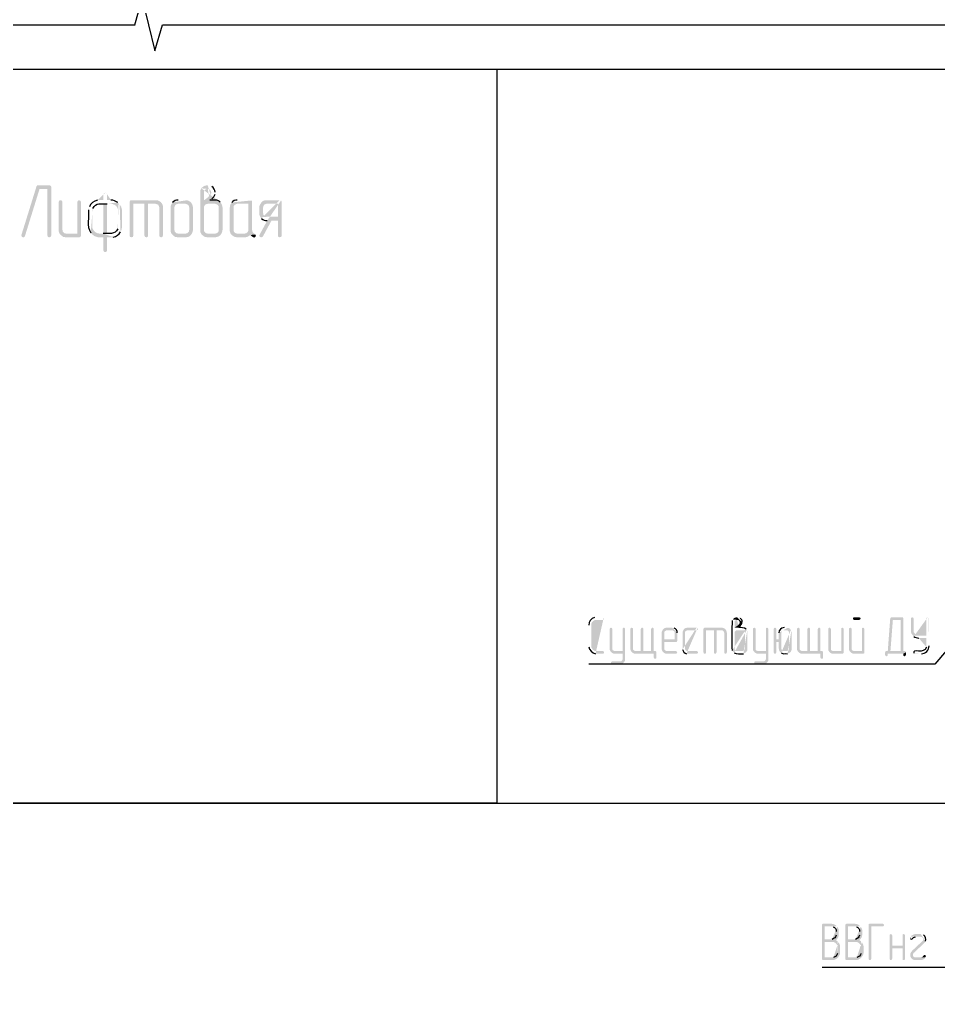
# Model space of a CAD drawing. Header units: millimetres. Extents: x -211 to 10565, y -2293 to 2244.
# Drawn here: x 5280.6 to 5368.6, y -217.3 to -122.5 of the extents above; entities that cross this region are included whole.
import ezdxf

# ---------------------------------------------------------------- set-up
doc = ezdxf.new("R2010")
doc.units = ezdxf.units.MM
doc.layers.add('PDF _Геометрия', color=7, linetype='Continuous')
doc.layers.add('PDF _Сплошная заливка', color=7, linetype='Continuous')

msp = doc.modelspace()

# ---------------------------------------------------------------- hatches: boundary and pattern name
at = {"layer": 'PDF _Сплошная заливка', "transparency": 33554559}
for points in [[(5283.406, -138.329), (5282.348, -138.329), (5282.242, -138.35), (5282.179, -138.456), (5280.74, -143.09), (5280.74, -143.153), (5280.782, -143.28), (5280.909, -143.322), (5281.015, -143.301), (5281.078, -143.196), (5282.475, -138.688), (5283.237, -138.688), (5283.596, -138.519), (5283.596, -138.477), (5283.533, -138.371)], [(5283.596, -138.519), (5283.237, -138.688), (5283.237, -143.153), (5283.279, -143.28), (5283.406, -143.322), (5283.533, -143.28), (5283.596, -143.153)], [(5284.485, -139.768), (5284.358, -139.81), (5284.316, -139.937), (5284.316, -142.751), (5284.358, -142.878), (5284.422, -143.005), (5285.035, -142.963), (5284.887, -142.942), (5284.781, -142.857), (5284.697, -142.751), (5284.675, -142.603), (5284.675, -139.937), (5284.612, -139.81)], [(5286.262, -139.768), (5286.157, -139.81), (5286.093, -139.937), (5286.093, -142.963), (5285.035, -142.963), (5284.422, -143.005), (5284.527, -143.111), (5284.739, -143.28), (5284.887, -143.301), (5285.035, -143.322), (5286.305, -143.322), (5286.411, -143.259), (5286.453, -143.153), (5286.453, -139.937), (5286.389, -139.81)], [(5293.605, -139.768), (5291.256, -139.768), (5291.151, -139.81), (5291.108, -139.937), (5291.108, -143.153), (5291.151, -143.28), (5291.277, -143.322), (5291.404, -143.28), (5291.426, -143.28), (5291.468, -143.153), (5291.468, -140.106), (5293.605, -140.106), (5294.198, -140.064), (5294.113, -139.958), (5294.007, -139.873), (5293.88, -139.81), (5293.753, -139.768)], [(5292.886, -140.106), (5292.526, -140.106), (5292.526, -143.153), (5292.589, -143.28), (5292.716, -143.322), (5292.843, -143.28), (5292.886, -143.153)], [(5294.198, -140.064), (5293.605, -140.106), (5293.732, -140.148), (5293.859, -140.212), (5293.923, -140.339), (5293.965, -140.466), (5293.965, -143.153), (5294.007, -143.28), (5294.134, -143.322), (5294.261, -143.28), (5294.303, -143.153), (5294.303, -140.318), (5294.261, -140.191)], [(5295.171, -140.085), (5295.086, -140.212), (5295.044, -140.339), (5295.044, -142.751), (5295.086, -142.878), (5295.15, -143.005), (5295.763, -142.963), (5295.615, -142.942), (5295.51, -142.857), (5295.425, -142.751), (5295.404, -142.603), (5295.404, -140.466), (5295.425, -140.339), (5295.51, -140.212), (5295.615, -140.148), (5295.763, -140.106), (5296.462, -140.106)], [(5299.89, -140.064), (5299.297, -140.106), (5299.445, -140.148), (5299.551, -140.212), (5299.636, -140.339), (5299.657, -140.466), (5299.657, -142.603), (5299.636, -142.751), (5299.551, -142.857), (5299.445, -142.942), (5299.297, -142.963), (5298.599, -142.963), (5297.985, -143.005), (5298.091, -143.111), (5298.197, -143.196), (5298.324, -143.28), (5298.451, -143.301), (5298.599, -143.322), (5299.297, -143.322), (5299.445, -143.301), (5299.572, -143.259), (5299.699, -143.196), (5299.805, -143.111), (5299.89, -143.005), (5299.953, -142.878), (5299.996, -142.751), (5300.017, -142.603), (5300.017, -140.466), (5299.996, -140.318), (5299.953, -140.191)], [(5300.842, -140.085), (5300.757, -140.212), (5300.715, -140.466), (5300.715, -142.751), (5300.757, -142.878), (5300.821, -143.005), (5300.927, -143.111), (5301.032, -143.196), (5301.138, -143.259), (5301.286, -143.301), (5301.434, -143.322), (5302.175, -143.322), (5302.323, -143.301), (5302.45, -143.259), (5302.577, -143.174), (5302.662, -143.09), (5303.191, -143.069), (5303.085, -142.984), (5301.434, -142.963), (5301.286, -142.942), (5301.181, -142.857), (5301.096, -142.751), (5301.075, -142.603), (5301.075, -140.466), (5301.096, -140.339), (5301.181, -140.212), (5301.286, -140.148), (5301.434, -140.106), (5302.493, -140.106)], [(5303.677, -140.085), (5303.593, -140.212), (5303.551, -140.339), (5303.551, -141.143), (5303.593, -141.27), (5303.656, -141.397), (5304.249, -141.355), (5304.122, -141.333), (5303.995, -141.249), (5303.931, -141.143), (5303.91, -141.016), (5303.91, -140.466), (5303.931, -140.339), (5303.995, -140.212), (5304.122, -140.148), (5304.249, -140.106), (5305.328, -140.106)], [(5304.312, -141.714), (5303.572, -143.069), (5303.551, -143.153), (5303.593, -143.28), (5303.72, -143.322), (5303.804, -143.301), (5303.889, -143.238), (5304.714, -141.714), (5305.328, -141.714)], [(5303.191, -143.069), (5302.662, -143.09), (5302.725, -143.132), (5302.81, -143.217), (5302.873, -143.259), (5302.979, -143.322), (5303.043, -143.344), (5303.17, -143.28), (5303.212, -143.153)], [(5361.065, -179.74), (5360.557, -179.74), (5360.472, -179.782), (5360.451, -179.867), (5360.472, -179.951), (5360.557, -179.994), (5361.065, -179.994), (5361.149, -179.951), (5361.192, -179.867), (5361.149, -179.782)], [(5365.275, -179.867), (5365.022, -179.994), (5365.022, -182.977), (5363.646, -182.977), (5363.562, -183.019), (5363.54, -183.104), (5363.54, -183.358), (5363.583, -183.443), (5363.667, -183.485), (5363.752, -183.443), (5363.794, -183.358), (5363.794, -183.231), (5365.275, -183.231), (5365.529, -183.104), (5365.529, -183.083), (5365.487, -182.998), (5365.402, -182.977), (5365.275, -182.977)], [(5365.149, -179.74), (5364.154, -179.74), (5364.091, -179.761), (5364.069, -179.782), (5364.027, -179.867), (5363.794, -182.977), (5364.048, -182.977), (5364.281, -179.994), (5365.022, -179.994), (5365.275, -179.867), (5365.275, -179.845), (5365.254, -179.761)], [(5366.143, -179.74), (5366.058, -179.782), (5366.016, -179.867), (5366.016, -181.157), (5366.058, -181.284), (5366.101, -181.348), (5366.228, -181.517), (5366.757, -181.496), (5366.651, -181.475), (5366.566, -181.454), (5366.482, -181.411), (5366.397, -181.348), (5366.355, -181.263), (5366.291, -181.178), (5366.27, -181.094), (5366.27, -179.867), (5366.228, -179.782)], [(5337.259, -180.734), (5337.174, -180.776), (5337.132, -180.861), (5337.132, -182.829), (5337.153, -182.914), (5337.217, -182.998), (5337.619, -182.977), (5337.534, -182.956), (5337.45, -182.914), (5337.386, -182.829), (5337.386, -180.861), (5337.344, -180.776)], [(5338.486, -180.734), (5338.402, -180.776), (5338.381, -180.861), (5338.381, -182.977), (5337.619, -182.977), (5337.217, -182.998), (5337.28, -183.083), (5337.344, -183.146), (5337.428, -183.189), (5337.534, -183.231), (5338.381, -183.231), (5338.381, -183.718), (5338.359, -183.824), (5338.296, -183.908), (5338.232, -183.951), (5338.127, -183.972), (5337.365, -183.972), (5337.28, -184.014), (5337.259, -184.099), (5337.28, -184.183), (5337.386, -184.226), (5338.232, -184.226), (5338.402, -184.141), (5338.486, -184.077), (5338.529, -184.014), (5338.592, -183.929), (5338.613, -183.824), (5338.613, -180.861), (5338.571, -180.776)], [(5339.248, -180.734), (5339.164, -180.776), (5339.121, -180.861), (5339.121, -182.829), (5339.142, -182.914), (5339.206, -183.019), (5339.333, -183.146), (5339.502, -183.231), (5341.364, -183.231), (5341.364, -183.612), (5341.407, -183.697), (5341.491, -183.718), (5341.576, -183.697), (5341.618, -183.612), (5341.618, -183.083), (5341.576, -182.998), (5341.491, -182.977), (5339.608, -182.977), (5339.523, -182.956), (5339.439, -182.914), (5339.375, -182.829), (5339.375, -180.861), (5339.333, -180.776)], [(5340.243, -180.734), (5340.158, -180.776), (5340.116, -180.861), (5340.116, -182.977), (5339.608, -182.977), (5340.37, -182.977), (5340.37, -180.861), (5340.327, -180.776)], [(5341.237, -180.734), (5341.153, -180.776), (5341.11, -180.861), (5341.11, -182.977), (5340.37, -182.977), (5341.364, -182.977), (5341.364, -180.861), (5341.322, -180.776)], [(5342.211, -180.967), (5342.126, -181.136), (5342.126, -182.829), (5342.147, -182.914), (5342.211, -183.019), (5342.338, -183.146), (5342.507, -183.231), (5343.501, -183.231), (5343.586, -183.189), (5343.607, -183.104), (5343.565, -183.019), (5343.48, -182.977), (5342.613, -182.977), (5342.528, -182.956), (5342.443, -182.914), (5342.38, -182.829), (5342.38, -182.11), (5343.523, -182.11), (5343.586, -182.067), (5343.607, -181.983), (5342.38, -181.856), (5342.38, -181.136), (5342.443, -181.073), (5342.528, -181.009), (5342.613, -180.988), (5343.121, -180.988)], [(5347.86, -180.734), (5346.231, -180.734), (5346.146, -180.776), (5346.125, -180.861), (5346.125, -183.104), (5346.168, -183.21), (5346.252, -183.231), (5346.337, -183.21), (5346.337, -183.189), (5346.379, -183.104), (5346.379, -180.988), (5347.86, -180.988), (5348.284, -180.967), (5348.22, -180.882), (5348.136, -180.819), (5348.051, -180.776), (5347.966, -180.755)], [(5347.374, -180.988), (5347.12, -180.988), (5347.12, -183.104), (5347.162, -183.21), (5347.247, -183.231), (5347.331, -183.21), (5347.331, -183.189), (5347.374, -183.104)], [(5348.284, -180.967), (5347.86, -180.988), (5347.966, -181.009), (5348.093, -181.136), (5348.114, -181.242), (5348.114, -183.104), (5348.157, -183.21), (5348.241, -183.231), (5348.326, -183.21), (5348.326, -183.189), (5348.368, -183.104), (5348.368, -181.242), (5348.347, -181.136), (5348.326, -181.052)], [(5350.992, -180.734), (5350.908, -180.776), (5350.865, -180.861), (5350.865, -182.829), (5350.886, -182.914), (5350.95, -182.998), (5351.352, -182.977), (5351.267, -182.956), (5351.183, -182.914), (5351.119, -182.829), (5351.119, -180.861), (5351.077, -180.776)], [(5352.22, -180.734), (5352.135, -180.776), (5352.114, -180.861), (5352.114, -182.977), (5351.352, -182.977), (5350.95, -182.998), (5351.013, -183.083), (5351.077, -183.146), (5351.161, -183.189), (5351.267, -183.231), (5352.114, -183.231), (5352.114, -183.718), (5352.093, -183.824), (5352.029, -183.908), (5351.966, -183.951), (5351.86, -183.972), (5351.098, -183.972), (5351.013, -184.014), (5350.992, -184.099), (5351.013, -184.183), (5351.119, -184.226), (5351.966, -184.226), (5352.135, -184.141), (5352.22, -184.077), (5352.262, -184.014), (5352.325, -183.929), (5352.346, -183.824), (5352.346, -180.861), (5352.304, -180.776)], [(5352.981, -180.734), (5352.897, -180.776), (5352.854, -180.861), (5352.854, -183.104), (5352.897, -183.21), (5352.981, -183.231), (5353.066, -183.21), (5353.066, -183.189), (5353.108, -183.104), (5353.108, -182.11), (5353.341, -182.11), (5353.108, -181.856), (5353.108, -180.861), (5353.066, -180.776)], [(5355.224, -180.734), (5355.14, -180.776), (5355.097, -180.861), (5355.097, -182.829), (5355.118, -182.914), (5355.182, -183.019), (5355.245, -183.083), (5355.309, -183.146), (5355.478, -183.231), (5357.34, -183.231), (5357.34, -183.612), (5357.383, -183.697), (5357.467, -183.718), (5357.552, -183.697), (5357.594, -183.612), (5357.594, -183.083), (5357.552, -182.998), (5357.467, -182.977), (5355.584, -182.977), (5355.499, -182.956), (5355.415, -182.914), (5355.351, -182.829), (5355.351, -180.861), (5355.309, -180.776)], [(5356.219, -180.734), (5356.134, -180.776), (5356.092, -180.861), (5356.092, -182.977), (5355.584, -182.977), (5356.346, -182.977), (5356.346, -180.861), (5356.303, -180.776)], [(5357.213, -180.734), (5357.129, -180.776), (5357.086, -180.861), (5357.086, -182.977), (5356.346, -182.977), (5357.34, -182.977), (5357.34, -180.861), (5357.298, -180.776)], [(5358.208, -180.734), (5358.123, -180.776), (5358.081, -180.861), (5358.081, -182.829), (5358.102, -182.914), (5358.166, -183.019), (5358.568, -182.977), (5358.483, -182.956), (5358.398, -182.914), (5358.335, -182.829), (5358.335, -180.861), (5358.293, -180.776)], [(5359.435, -180.734), (5359.351, -180.776), (5359.329, -180.861), (5359.329, -182.977), (5358.568, -182.977), (5358.166, -183.019), (5358.293, -183.146), (5358.462, -183.231), (5359.478, -183.231), (5359.541, -183.189), (5359.562, -183.104), (5359.562, -180.861), (5359.52, -180.776)], [(5360.197, -180.734), (5360.112, -180.776), (5360.07, -180.861), (5360.07, -182.829), (5360.091, -182.914), (5360.155, -182.998), (5360.557, -182.977), (5360.472, -182.956), (5360.387, -182.914), (5360.324, -182.829), (5360.324, -180.861), (5360.282, -180.776)], [(5361.424, -180.734), (5361.34, -180.776), (5361.318, -180.861), (5361.318, -182.977), (5360.557, -182.977), (5360.155, -182.998), (5360.218, -183.083), (5360.282, -183.146), (5360.366, -183.189), (5360.472, -183.231), (5361.467, -183.231), (5361.53, -183.189), (5361.551, -183.104), (5361.551, -180.861), (5361.509, -180.776)], [(5365.529, -183.104), (5365.275, -183.231), (5365.275, -183.358), (5365.318, -183.443), (5365.402, -183.485), (5365.487, -183.443), (5365.529, -183.358)], [(5358.356, -209.11), (5357.594, -209.11), (5357.51, -209.153), (5357.488, -209.237), (5357.488, -212.496), (5357.531, -212.581), (5357.615, -212.602), (5358.568, -212.602), (5358.737, -212.559), (5358.822, -212.496), (5358.906, -212.454), (5358.991, -212.369), (5357.742, -212.348), (5357.742, -210.867), (5358.483, -210.867), (5358.991, -210.803), (5358.906, -210.74), (5358.822, -210.697), (5358.843, -210.676), (5357.742, -210.613), (5357.742, -209.364), (5358.356, -209.364), (5358.885, -209.343), (5358.822, -209.28), (5358.737, -209.216), (5358.652, -209.174), (5358.546, -209.131), (5358.462, -209.131)], [(5360.599, -209.11), (5359.837, -209.11), (5359.753, -209.153), (5359.731, -209.237), (5359.731, -212.496), (5359.774, -212.581), (5359.858, -212.602), (5360.811, -212.602), (5360.895, -212.581), (5360.98, -212.559), (5361.065, -212.496), (5361.149, -212.454), (5361.234, -212.369), (5359.985, -212.348), (5359.985, -210.867), (5360.726, -210.867), (5361.234, -210.803), (5361.149, -210.74), (5361.065, -210.697), (5361.086, -210.676), (5359.985, -210.613), (5359.985, -209.364), (5360.599, -209.364), (5361.128, -209.343), (5361.065, -209.28), (5360.98, -209.216), (5360.895, -209.174), (5360.789, -209.131), (5360.705, -209.131)], [(5363.308, -209.11), (5362.059, -209.11), (5361.974, -209.153), (5361.953, -209.237), (5361.953, -212.496), (5361.996, -212.581), (5362.08, -212.602), (5362.165, -212.581), (5362.165, -212.559), (5362.207, -212.475), (5362.207, -209.364), (5363.329, -209.364), (5363.413, -209.322), (5363.435, -209.237), (5363.392, -209.153)], [(5364.091, -210.105), (5364.006, -210.147), (5363.964, -210.232), (5363.964, -212.475), (5364.006, -212.581), (5364.091, -212.602), (5364.175, -212.581), (5364.175, -212.559), (5364.217, -212.475), (5364.217, -211.48), (5365.212, -211.48), (5364.217, -211.226), (5364.217, -210.232), (5364.175, -210.147)], [(5365.318, -210.105), (5365.233, -210.147), (5365.212, -210.232), (5365.212, -211.226), (5364.217, -211.226), (5365.212, -211.48), (5365.212, -212.475), (5365.233, -212.581), (5365.318, -212.602), (5365.424, -212.581), (5365.424, -212.559), (5365.445, -212.475), (5365.445, -210.232), (5365.402, -210.147)], [(5367.328, -212.094), (5367.265, -212.115), (5367.201, -212.179), (5367.18, -212.242), (5367.095, -212.305), (5367.032, -212.327), (5366.947, -212.348), (5366.439, -212.348), (5367.392, -212.348), (5367.455, -212.221), (5367.413, -212.136)]]:
    msp.add_hatch(color=256, dxfattribs=at).paths.add_polyline_path(points)
h = msp.add_hatch(color=256, dxfattribs=at)
h.paths.add_polyline_path([(5298.599, -138.329), (5298.345, -138.371), (5298.218, -138.434), (5298.091, -138.519), (5298.07, -138.519), (5297.985, -138.625), (5298.599, -138.688), (5298.726, -138.71), (5298.832, -138.794), (5298.853, -138.794), (5298.916, -138.9), (5298.938, -139.048), (5298.916, -139.175), (5298.853, -139.26), (5298.705, -139.408), (5298.599, -139.492), (5298.514, -139.577), (5298.239, -139.768), (5298.811, -139.768), (5298.98, -139.619)], flags=0)
h.paths.add_polyline_path([(5299.297, -139.175), (5299.297, -139.006)], flags=0)
h.paths.add_polyline_path([(5299.001, -138.456), (5298.874, -138.392), (5298.726, -138.35)], flags=0)
h = msp.add_hatch(color=256, dxfattribs=at)
h.paths.add_polyline_path([(5288.781, -139.048), (5288.654, -139.112), (5288.59, -139.217), (5288.59, -139.746), (5288.125, -139.746), (5288.019, -139.768)], flags=0)
h.paths.add_polyline_path([(5287.257, -140.402), (5287.194, -140.529), (5287.172, -140.677)], flags=0)
h.paths.add_polyline_path([(5287.384, -142.899), (5287.49, -143.005), (5288.23, -142.963), (5288.082, -142.942), (5287.955, -142.899), (5287.828, -142.836), (5287.723, -142.73), (5287.659, -142.645), (5287.574, -142.518), (5287.532, -142.391), (5287.532, -140.677), (5287.574, -140.55)], flags=0)
h.paths.add_polyline_path([(5288.95, -140.106), (5289.31, -140.106), (5290.05, -140.064), (5289.966, -139.979)], flags=0)
h.paths.add_polyline_path([(5289.31, -139.746), (5288.95, -139.746), (5288.95, -139.217), (5288.886, -139.09)], flags=0)
h = msp.add_hatch(color=256, dxfattribs=at)
h.paths.add_polyline_path([(5297.985, -138.625), (5297.922, -138.752), (5297.88, -138.879), (5297.88, -142.751), (5297.922, -142.878), (5297.985, -143.005), (5298.599, -142.963), (5298.451, -142.942), (5298.345, -142.857), (5298.26, -142.751), (5298.239, -142.603), (5298.239, -140.466), (5298.26, -140.339), (5298.345, -140.212), (5298.451, -140.148), (5298.599, -140.106), (5299.297, -140.106), (5299.89, -140.064), (5299.805, -139.958)], flags=0)
h.paths.add_polyline_path([(5298.811, -139.768), (5298.239, -139.768), (5298.239, -139.027), (5298.26, -138.879), (5298.345, -138.773), (5298.451, -138.71), (5298.599, -138.688)], flags=0)
h = msp.add_hatch(color=256, dxfattribs=at)
h.paths.add_polyline_path([(5290.05, -140.064), (5289.31, -140.106), (5289.458, -140.127), (5289.585, -140.17), (5289.712, -140.233), (5289.817, -140.318), (5289.902, -140.424), (5289.966, -140.55), (5290.008, -140.677), (5290.008, -142.391), (5289.966, -142.518)], flags=0)
h.paths.add_polyline_path([(5288.59, -142.963), (5288.23, -142.963), (5287.49, -143.005), (5287.701, -143.174), (5287.828, -143.238), (5287.955, -143.28), (5288.082, -143.322), (5288.59, -143.322), (5288.59, -144.571), (5288.654, -144.698), (5288.781, -144.74), (5288.886, -144.698), (5288.95, -144.571), (5288.95, -143.322), (5289.415, -143.322), (5289.542, -143.301)], flags=0)
h.paths.add_polyline_path([(5290.241, -142.793), (5290.304, -142.667), (5290.346, -142.54), (5290.368, -142.391), (5290.368, -140.677), (5290.346, -140.55), (5290.304, -140.402), (5290.241, -140.297), (5290.156, -140.17)], flags=0)
h = msp.add_hatch(color=256, dxfattribs=at)
h.paths.add_polyline_path([(5296.462, -139.768), (5295.763, -139.768)], flags=0)
h.paths.add_polyline_path([(5295.234, -139.979), (5295.171, -140.085), (5296.462, -140.106), (5296.61, -140.148), (5296.716, -140.212), (5296.8, -140.339), (5296.822, -140.466), (5296.822, -142.603), (5296.8, -142.751), (5296.716, -142.857), (5296.61, -142.942), (5296.462, -142.963), (5295.763, -142.963), (5295.15, -143.005), (5295.256, -143.111), (5295.467, -143.28), (5295.615, -143.301), (5295.763, -143.322), (5296.462, -143.322), (5296.61, -143.301), (5296.737, -143.28), (5296.864, -143.217), (5296.97, -143.111), (5297.054, -143.005), (5297.118, -142.878), (5297.16, -142.751), (5297.181, -142.603), (5297.181, -140.466), (5297.16, -140.318), (5297.118, -140.191), (5297.054, -140.064), (5296.97, -139.958), (5296.864, -139.873), (5296.737, -139.81), (5296.61, -139.768)], flags=0)
h = msp.add_hatch(color=256, dxfattribs=at)
h.paths.add_polyline_path([(5302.662, -139.768), (5301.434, -139.768)], flags=0)
h.paths.add_polyline_path([(5300.905, -139.979), (5300.842, -140.085), (5302.493, -140.106), (5302.493, -142.603), (5302.471, -142.751), (5302.387, -142.857), (5302.281, -142.942), (5302.133, -142.963), (5301.434, -142.963), (5303.085, -142.984), (5303, -142.92), (5302.916, -142.836), (5302.873, -142.751), (5302.852, -142.603), (5302.852, -139.895), (5302.789, -139.789)], flags=0)
h = msp.add_hatch(color=256, dxfattribs=at)
h.paths.add_polyline_path([(5305.497, -139.768), (5304.101, -139.768), (5303.974, -139.81), (5303.847, -139.873), (5303.741, -139.979), (5303.677, -140.085), (5305.328, -140.106), (5305.328, -141.355), (5304.249, -141.355), (5303.656, -141.397), (5303.741, -141.503)], flags=0)
h.paths.add_polyline_path([(5304.312, -141.714), (5305.328, -141.714), (5305.328, -143.153), (5305.37, -143.28), (5305.497, -143.322), (5305.624, -143.28), (5305.645, -143.28), (5305.688, -143.153), (5305.688, -139.895), (5305.624, -139.789)], flags=0)
h = msp.add_hatch(color=256, dxfattribs=at)
h.paths.add_polyline_path([(5336.476, -179.74), (5335.863, -179.74), (5335.757, -179.761), (5335.672, -179.761)], flags=0)
h.paths.add_polyline_path([(5335.122, -180.501), (5335.122, -182.575)], flags=0)
h.paths.add_polyline_path([(5335.778, -183.231), (5336.497, -183.231), (5336.582, -183.189), (5336.603, -183.104), (5336.561, -183.019), (5336.476, -182.977), (5335.778, -182.977), (5335.672, -182.956), (5335.503, -182.829), (5335.46, -182.766), (5335.397, -182.681), (5335.376, -182.575), (5335.376, -180.396), (5335.397, -180.29), (5335.439, -180.205), (5335.503, -180.142), (5335.587, -180.078), (5335.757, -179.994), (5336.497, -179.994), (5336.582, -179.951), (5336.603, -179.867), (5336.561, -179.782)], flags=0)
h = msp.add_hatch(color=256, dxfattribs=at)
h.paths.add_polyline_path([(5348.94, -179.951), (5348.876, -180.036)], flags=0)
h.paths.add_polyline_path([(5348.876, -182.914), (5348.94, -182.998), (5349.342, -182.977), (5349.257, -182.956), (5349.172, -182.914), (5349.109, -182.829), (5349.109, -181.136), (5349.172, -181.073), (5349.257, -181.009), (5349.342, -180.988), (5349.85, -180.988), (5350.273, -180.967), (5350.209, -180.882)], flags=0)
h.paths.add_polyline_path([(5349.511, -180.734), (5349.109, -180.734), (5349.109, -180.142), (5349.172, -180.057), (5349.257, -180.015), (5349.342, -179.994)], flags=0)
h = msp.add_hatch(color=256, dxfattribs=at)
h.paths.add_polyline_path([(5349.342, -179.74), (5349.278, -179.74), (5349.172, -179.782), (5349.088, -179.803), (5349.003, -179.867), (5348.982, -179.888), (5348.94, -179.951), (5349.342, -179.994), (5349.447, -180.015), (5349.532, -180.057), (5349.574, -180.142), (5349.596, -180.247), (5349.574, -180.332), (5349.532, -180.396), (5349.363, -180.565), (5349.109, -180.734), (5349.511, -180.734), (5349.617, -180.649), (5349.68, -180.607), (5349.723, -180.544), (5349.786, -180.48), (5349.828, -180.396), (5349.85, -180.332), (5349.85, -180.226)], flags=0)
h.paths.add_polyline_path([(5349.638, -179.824), (5349.553, -179.782), (5349.447, -179.761)], flags=0)
h = msp.add_hatch(color=256, dxfattribs=at)
h.paths.add_polyline_path([(5367.624, -179.74), (5367.54, -179.782), (5367.497, -179.867), (5367.497, -181.496), (5366.757, -181.496), (5366.228, -181.517), (5366.291, -181.581)], flags=0)
h.paths.add_polyline_path([(5366.757, -181.729), (5367.497, -181.729), (5367.497, -182.596)], flags=0)
h.paths.add_polyline_path([(5366.291, -183.189), (5366.376, -183.231), (5367.011, -183.231)], flags=0)
h.paths.add_polyline_path([(5367.751, -182.49), (5367.751, -179.867), (5367.709, -179.782)], flags=0)
h = msp.add_hatch(color=256, dxfattribs=at)
h.paths.add_polyline_path([(5343.121, -180.734), (5342.613, -180.734), (5342.507, -180.755), (5342.422, -180.776), (5342.338, -180.819), (5342.253, -180.903), (5342.211, -180.967), (5343.121, -180.988), (5343.205, -181.009), (5343.29, -181.073), (5343.353, -181.136), (5343.374, -181.242), (5343.374, -181.856), (5342.38, -181.856), (5343.607, -181.983), (5343.607, -181.242)], flags=0)
h.paths.add_polyline_path([(5343.311, -180.776), (5343.226, -180.755)], flags=0)
h = msp.add_hatch(color=256, dxfattribs=at)
h.paths.add_polyline_path([(5345.469, -180.734), (5344.602, -180.734), (5344.496, -180.755), (5344.411, -180.776), (5344.327, -180.819), (5344.242, -180.903), (5344.2, -180.967), (5344.115, -181.136), (5344.115, -182.829)], flags=0)
h.paths.add_polyline_path([(5344.496, -183.231), (5345.49, -183.231), (5345.575, -183.189), (5345.596, -183.104), (5345.554, -183.019), (5345.469, -182.977), (5344.602, -182.977), (5344.517, -182.956), (5344.432, -182.914), (5344.369, -182.829), (5344.369, -181.136), (5344.432, -181.073), (5344.517, -181.009), (5344.602, -180.988), (5345.49, -180.988), (5345.575, -180.946), (5345.596, -180.861), (5345.554, -180.776)], flags=0)
h = msp.add_hatch(color=256, dxfattribs=at)
h.paths.add_polyline_path([(5350.273, -180.967), (5349.85, -180.988), (5349.934, -181.009), (5350.019, -181.073), (5350.082, -181.136), (5350.103, -181.242), (5350.103, -182.723), (5350.082, -182.829), (5350.019, -182.914), (5349.934, -182.956), (5349.85, -182.977), (5349.342, -182.977), (5348.94, -182.998), (5349.003, -183.083), (5349.067, -183.146)], flags=0)
h.paths.add_polyline_path([(5349.955, -183.231), (5350.125, -183.146), (5350.209, -183.083), (5350.252, -183.019), (5350.315, -182.935), (5350.336, -182.829), (5350.336, -181.136), (5350.315, -181.052)], flags=0)
h = msp.add_hatch(color=256, dxfattribs=at)
h.paths.add_polyline_path([(5354.103, -180.734), (5353.849, -180.734)], flags=0)
h.paths.add_polyline_path([(5353.341, -181.242), (5353.341, -181.856), (5353.108, -181.856), (5353.341, -182.11), (5353.341, -182.723), (5353.362, -182.829), (5353.383, -182.914), (5353.426, -183.019), (5353.849, -182.977), (5353.743, -182.956), (5353.658, -182.914), (5353.616, -182.829), (5353.595, -182.723), (5353.595, -181.242), (5353.616, -181.136), (5353.658, -181.073), (5353.743, -181.009), (5353.849, -180.988), (5354.103, -180.988), (5354.505, -180.967), (5354.441, -180.882), (5354.378, -180.819), (5354.293, -180.776), (5354.187, -180.755)], flags=0)
h = msp.add_hatch(color=256, dxfattribs=at)
h.paths.add_polyline_path([(5354.505, -180.967), (5354.103, -180.988), (5354.187, -181.009), (5354.272, -181.073), (5354.314, -181.136), (5354.336, -181.242), (5354.336, -182.829), (5354.272, -182.914), (5354.187, -182.956), (5354.103, -182.977), (5353.849, -182.977), (5353.426, -183.019), (5353.489, -183.083), (5353.574, -183.146)], flags=0)
h.paths.add_polyline_path([(5354.187, -183.231), (5354.293, -183.189), (5354.378, -183.146), (5354.505, -183.019), (5354.547, -182.935), (5354.589, -182.829), (5354.589, -181.136), (5354.547, -181.052)], flags=0)
h = msp.add_hatch(color=256, dxfattribs=at)
h.paths.add_polyline_path([(5358.885, -209.343), (5358.356, -209.364), (5358.462, -209.364), (5358.546, -209.407)], flags=0)
h.paths.add_polyline_path([(5358.843, -209.872), (5358.843, -210.211)], flags=0)
h.paths.add_polyline_path([(5358.462, -210.613), (5357.742, -210.613), (5358.843, -210.676), (5358.927, -210.591), (5358.991, -210.507), (5359.033, -210.443), (5359.054, -210.401), (5359.075, -210.316), (5359.097, -210.211), (5359.097, -209.703), (5359.054, -209.576), (5359.012, -209.491), (5358.949, -209.407)], flags=0)
h = msp.add_hatch(color=256, dxfattribs=at)
h.paths.add_polyline_path([(5361.128, -209.343), (5360.599, -209.364), (5360.705, -209.364), (5360.789, -209.407)], flags=0)
h.paths.add_polyline_path([(5361.086, -209.872), (5361.086, -210.211)], flags=0)
h.paths.add_polyline_path([(5360.705, -210.613), (5359.985, -210.613), (5361.086, -210.676), (5361.17, -210.591), (5361.234, -210.507), (5361.276, -210.443), (5361.297, -210.401), (5361.318, -210.316), (5361.34, -210.211), (5361.34, -209.703), (5361.297, -209.576), (5361.255, -209.491), (5361.192, -209.407)], flags=0)
h = msp.add_hatch(color=256, dxfattribs=at)
h.paths.add_polyline_path([(5365.995, -210.359), (5365.931, -210.486), (5365.974, -210.57)], flags=0)
h.paths.add_polyline_path([(5366.439, -210.359), (5366.947, -210.359)], flags=0)
h = msp.add_hatch(color=256, dxfattribs=at)
h.paths.add_polyline_path([(5366.947, -210.105), (5366.418, -210.105), (5366.334, -210.126), (5366.228, -210.168), (5366.143, -210.211), (5366.058, -210.274), (5365.995, -210.359), (5366.947, -210.359), (5367.053, -210.38), (5367.18, -210.507), (5367.201, -210.613), (5367.18, -210.718), (5367.116, -210.782), (5366.101, -211.734), (5366.101, -211.755), (5366.037, -211.819), (5365.995, -211.903), (5365.953, -212.009), (5365.953, -212.2), (5365.974, -212.284), (5366.016, -212.369), (5366.08, -212.454), (5366.101, -212.454), (5366.164, -212.517), (5366.334, -212.602), (5367.011, -212.602), (5367.095, -212.581), (5367.159, -212.559), (5367.243, -212.517), (5367.265, -212.496), (5367.349, -212.432), (5367.392, -212.348), (5366.439, -212.348), (5366.334, -212.327), (5366.27, -212.284), (5366.207, -212.179), (5366.207, -212.009), (5366.27, -211.925), (5367.286, -210.972), (5367.413, -210.803)], flags=0)
h.paths.add_polyline_path([(5367.222, -210.189), (5367.138, -210.147), (5367.053, -210.126)], flags=0)
h = msp.add_hatch(color=256, dxfattribs=at)
h.paths.add_polyline_path([(5358.991, -210.803), (5358.483, -210.867), (5358.568, -210.867), (5358.652, -210.888), (5358.758, -210.951), (5358.885, -211.078), (5358.949, -211.163), (5358.97, -211.269), (5358.97, -211.967)], flags=0)
h.paths.add_polyline_path([(5358.589, -212.348), (5357.742, -212.348), (5358.991, -212.369), (5359.054, -212.305), (5359.118, -212.221), (5359.202, -212.052), (5359.224, -211.946), (5359.224, -211.247), (5359.202, -211.163), (5359.16, -211.057), (5359.118, -210.972), (5359.054, -210.888)], flags=0)
h = msp.add_hatch(color=256, dxfattribs=at)
h.paths.add_polyline_path([(5361.234, -210.803), (5360.726, -210.867), (5360.811, -210.867), (5360.895, -210.888), (5361.001, -210.951), (5361.128, -211.078), (5361.192, -211.163), (5361.213, -211.269), (5361.213, -211.967)], flags=0)
h.paths.add_polyline_path([(5360.832, -212.348), (5359.985, -212.348), (5361.234, -212.369), (5361.297, -212.305), (5361.361, -212.221), (5361.445, -212.052), (5361.467, -211.946), (5361.467, -211.247), (5361.445, -211.163), (5361.403, -211.057), (5361.361, -210.972), (5361.297, -210.888)], flags=0)

# ---------------------------------------------------------------- linework, layer by layer
at = {"layer": 'PDF _Геометрия', "lineweight": 25}
for points in [[(5291.616, -122.945), (5292.314, -120.427), (5293.52, -125.442), (5294.261, -122.945), (5431.254, -122.945), (5431.254, -194.912)], [(5423.826, -197.557), (5431.254, -197.557), (5431.254, -269.481), (5294.219, -269.481), (5293.52, -271.978), (5292.314, -266.984), (5291.574, -269.481), (5154.602, -269.481), (5154.602, -197.176), (5152.105, -196.435), (5157.099, -195.208), (5154.602, -194.531), (5154.602, -122.945), (5291.637, -122.945)], [(5326.319, -127.198), (5431.254, -127.198)], [(5378.162, -172.714), (5368.301, -184.226), (5335.122, -184.226)], [(5154.602, -197.557), (5418.261, -197.557)], [(5389.737, -206.148), (5377.676, -213.3), (5357.488, -213.3)]]:
    msp.add_lwpolyline(points, dxfattribs=at)
msp.add_lwpolyline([(5263.113, -197.557), (5263.113, -127.198), (5326.319, -127.198), (5326.319, -197.557)], close=True, dxfattribs=at)
for points in [[(5299.297, -139.006), (5299.28, -138.792), (5299.203, -138.562), (5299.001, -138.456)], [(5298.98, -139.619), (5299.123, -139.527), (5299.274, -139.348), (5299.297, -139.175)], [(5288.019, -139.768), (5287.698, -139.822), (5287.358, -140.094), (5287.257, -140.402)], [(5287.574, -140.55), (5287.895, -139.96), (5288.384, -140.131), (5288.95, -140.106)], [(5289.966, -139.979), (5289.722, -139.801), (5289.598, -139.782), (5289.31, -139.746)], [(5295.763, -139.768), (5295.584, -139.736), (5295.34, -139.829), (5295.234, -139.979)], [(5299.805, -139.958), (5299.482, -139.654), (5299.231, -139.811), (5298.811, -139.768)], [(5301.434, -139.768), (5301.255, -139.736), (5301.011, -139.829), (5300.905, -139.979)], [(5287.172, -140.677), (5287.239, -141.388), (5286.961, -142.252), (5287.384, -142.899)], [(5303.741, -141.503), (5303.956, -141.692), (5304.029, -141.728), (5304.312, -141.714)], [(5289.966, -142.518), (5289.707, -143.083), (5289.097, -142.955), (5288.59, -142.963)], [(5289.542, -143.301), (5289.891, -143.233), (5290.052, -143.07), (5290.241, -142.793)], [(5335.672, -179.761), (5335.367, -179.865), (5335.092, -180.161), (5335.122, -180.501)], [(5348.876, -180.036), (5348.84, -180.696), (5348.818, -182.397), (5348.876, -182.914)], [(5349.85, -180.226), (5349.794, -179.948), (5349.839, -180.027), (5349.638, -179.824)], [(5343.607, -181.242), (5343.635, -181.042), (5343.499, -180.842), (5343.311, -180.776)], [(5350.209, -180.882), (5350.027, -180.709), (5349.74, -180.721), (5349.511, -180.734)], [(5353.849, -180.734), (5353.56, -180.744), (5353.363, -180.961), (5353.341, -181.242)], [(5366.291, -181.581), (5366.426, -181.674), (5366.59, -181.742), (5366.757, -181.729)], [(5335.122, -182.575), (5335.154, -182.909), (5335.46, -183.169), (5335.778, -183.231)], [(5344.115, -182.829), (5344.145, -183.025), (5344.322, -183.162), (5344.496, -183.231)], [(5367.497, -182.596), (5367.308, -183.37), (5366.088, -182.655), (5366.291, -183.189)], [(5367.011, -183.231), (5367.399, -183.233), (5367.771, -182.888), (5367.751, -182.49)], [(5349.067, -183.146), (5349.294, -183.305), (5349.684, -183.217), (5349.955, -183.231)], [(5353.574, -183.146), (5353.813, -183.294), (5353.845, -183.208), (5354.187, -183.231)], [(5358.546, -209.407), (5358.765, -209.509), (5358.861, -209.622), (5358.843, -209.872)], [(5360.789, -209.407), (5361.008, -209.509), (5361.104, -209.622), (5361.086, -209.872)], [(5358.843, -210.211), (5358.788, -210.462), (5358.671, -210.514), (5358.462, -210.613)], [(5361.086, -210.211), (5361.031, -210.462), (5360.914, -210.514), (5360.705, -210.613)], [(5365.974, -210.57), (5366.217, -210.729), (5366.101, -210.383), (5366.439, -210.359)], [(5367.413, -210.803), (5367.469, -210.585), (5367.442, -210.314), (5367.222, -210.189)], [(5358.97, -211.967), (5358.934, -212.202), (5358.774, -212.255), (5358.589, -212.348)], [(5361.213, -211.967), (5361.177, -212.202), (5361.017, -212.255), (5360.832, -212.348)]]:
    msp.add_open_spline(points, degree=3, dxfattribs=at)
at = {"layer": 'PDF _Сплошная заливка', "lineweight": 25, "transparency": 33554559}
msp.add_solid([(5288.95, -142.963), (5288.95, -140.106), (5288.59, -142.963), (5288.59, -140.106)], dxfattribs=at)

doc.saveas('drawing.dxf')
